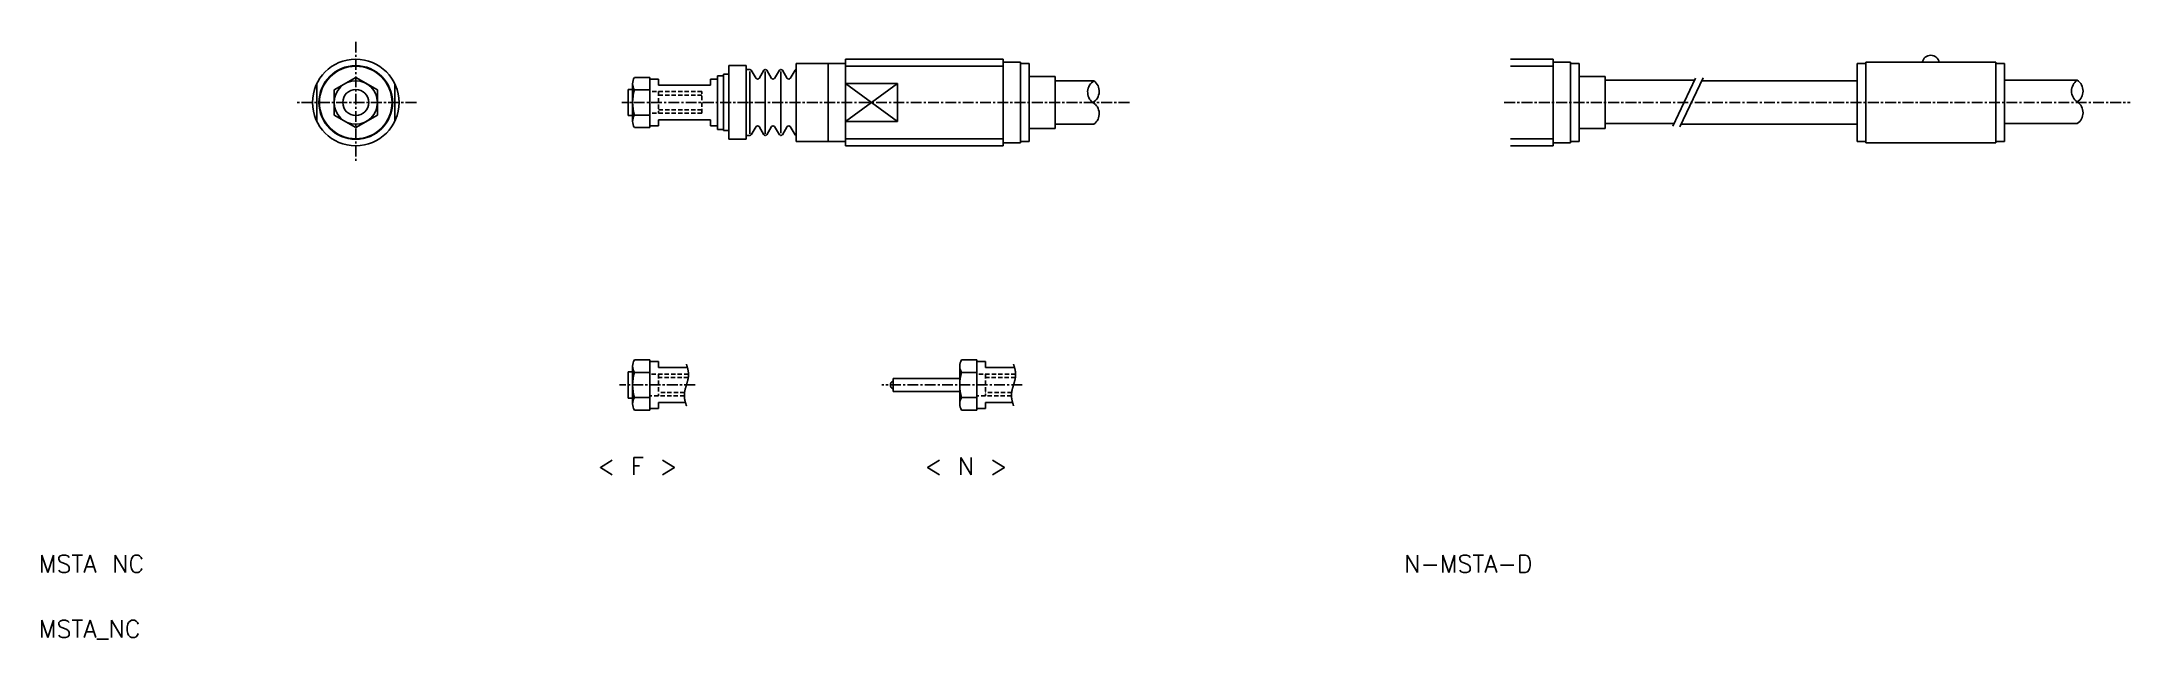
# Model space of a CAD drawing. Extents: x 5 to 247, y 5 to 74.
import ezdxf

# ---------------------------------------------------------------- set-up
doc = ezdxf.new("R2010")
doc.units = 0
doc.linetypes.add('CENTER', pattern=[2, 1.25, -0.25, 0.25, -0.25])
doc.linetypes.add('DASHED', pattern=[0.75, 0.5, -0.25])
doc.layers.get('0').update_dxf_attribs({"linetype": 'CONTINUOUS'})
doc.layers.add('CENTER', color=1, linetype='CENTER')
doc.styles.get("Standard").update_dxf_attribs({"font": 'txt.shx', "bigfont": 'bigfont.shx'})

msp = doc.modelspace()

# ---------------------------------------------------------------- linework, layer by layer
at = {"color": 7, "linetype": 'CONTINUOUS'}
for p, q in [((84.09, 69.97), (84.09, 63.47)), ((84.09, 69.97), (84.69, 69.97)), ((84.69, 70.97), (84.69, 62.47)), ((84.69, 70.97), (86.69, 70.97)), ((86.69, 70.97), (86.69, 66.82)), ((87.12, 70.53), (86.69, 70.53)), ((87.12, 70.3), (87.12, 63.11)), ((87.29, 70.43), (87.85, 69.5)), ((88.19, 69.5), (88.75, 70.43)), ((88.92, 70.3), (88.92, 63.11)), ((89.09, 70.43), (89.65, 69.5)), ((89.99, 69.5), (90.55, 70.43)), ((90.72, 70.3), (90.72, 63.19)), ((90.89, 70.43), (91.45, 69.5)), ((91.79, 69.5), (92.35, 70.43)), ((92.49, 71.22), (98.19, 71.22)), ((92.49, 71.22), (92.49, 62.22)), ((96.19, 71.22), (96.19, 62.22)), ((98.19, 71.72), (116.39, 71.72)), ((98.19, 61.72), (98.19, 71.72)), ((116.39, 71.72), (116.39, 61.72)), ((118.39, 71.37), (116.39, 71.37)), ((118.39, 62.07), (118.39, 71.37)), ((118.39, 71.22), (119.39, 71.22)), ((119.39, 71.22), (119.39, 62.22)), ((179.94, 71.72), (175.01, 71.72)), ((179.94, 71.72), (179.94, 61.72)), ((181.94, 71.37), (179.94, 71.37)), ((181.94, 71.37), (181.94, 62.07)), ((181.94, 71.22), (182.94, 71.22)), ((182.94, 71.22), (182.94, 62.22)), ((215.04, 71.22), (215.04, 62.22)), ((216.04, 71.22), (215.04, 71.22)), ((216.04, 71.37), (231.04, 71.37)), ((216.04, 71.37), (216.04, 62.07)), ((231.04, 71.37), (231.04, 62.07)), ((231.04, 71.22), (232.04, 71.22)), ((232.04, 71.22), (232.04, 62.22)), ((37.11, 68.9), (37.11, 64.54)), ((41.61, 69.62), (39.11, 68.17)), ((39.11, 68.17), (39.11, 65.26)), ((41.61, 69.62), (44.11, 68.17)), ((44.11, 68.17), (44.11, 65.26)), ((46.11, 68.9), (46.11, 64.54)), ((73.59, 68.22), (73.09, 68.22)), ((73.09, 68.22), (73.09, 65.22)), ((73.59, 68.89), (73.59, 64.54)), ((75.59, 69.62), (73.79, 69.62)), ((73.79, 68.17), (75.59, 68.17)), ((75.59, 69.62), (75.59, 63.82)), ((75.59, 69.62), (75.59, 63.82)), ((76.59, 69.42), (75.59, 69.42)), ((76.59, 68.72), (76.59, 69.42)), ((82.59, 68.72), (76.59, 68.72)), ((83.39, 69.42), (82.59, 69.42)), ((82.59, 68.72), (82.59, 69.42)), ((83.39, 69.81), (83.39, 63.62)), ((84.09, 69.81), (83.39, 69.81)), ((98.19, 68.9), (104.19, 68.9)), ((104.19, 68.9), (104.19, 64.54)), ((119.39, 69.72), (122.39, 69.72)), ((122.39, 69.72), (122.39, 63.72)), ((122.39, 69.22), (126.89, 69.22)), ((182.94, 69.72), (185.94, 69.72)), ((185.94, 69.72), (185.94, 63.72)), ((185.94, 69.28), (196.27, 69.28)), ((185.94, 68.92), (185.94, 64.52)), ((215.04, 69.22), (197.1, 69.22)), ((232.04, 69.28), (240.46, 69.28)), ((41.61, 63.82), (39.11, 65.26)), ((41.61, 63.82), (44.11, 65.26)), ((73.09, 65.22), (73.59, 65.22)), ((73.79, 65.26), (75.59, 65.26)), ((86.69, 62.47), (86.69, 66.72)), ((75.59, 63.82), (73.79, 63.82)), ((76.59, 64.02), (75.59, 64.02)), ((76.59, 64.72), (76.59, 64.02)), ((82.59, 64.72), (76.59, 64.72)), ((82.59, 64.72), (82.59, 64.02)), ((83.39, 64.02), (82.59, 64.02)), ((84.09, 63.62), (83.39, 63.62)), ((84.09, 63.47), (84.69, 63.47)), ((87.12, 62.91), (86.69, 62.91)), ((87.29, 63), (87.85, 63.93)), ((88.19, 63.93), (88.75, 63)), ((89.09, 63), (89.65, 63.93)), ((89.99, 63.93), (90.55, 63)), ((90.89, 63), (91.45, 63.93)), ((91.79, 63.93), (92.35, 63)), ((98.19, 64.54), (104.19, 64.54)), ((119.39, 63.72), (122.39, 63.72)), ((126.89, 64.22), (122.39, 64.22)), ((182.94, 63.72), (185.94, 63.72)), ((185.94, 64.28), (193.87, 64.28)), ((215.04, 64.22), (194.7, 64.22)), ((232.04, 64.28), (240.46, 64.28)), ((84.69, 62.47), (86.69, 62.47)), ((92.49, 62.22), (98.19, 62.22)), ((98.19, 61.72), (116.39, 61.72)), ((118.39, 62.07), (116.39, 62.07)), ((118.39, 62.22), (119.39, 62.22)), ((179.94, 61.72), (175.01, 61.72)), ((179.94, 62.07), (181.94, 62.07)), ((181.94, 62.22), (182.94, 62.22)), ((216.04, 62.22), (215.04, 62.22)), ((216.04, 62.07), (231.04, 62.07)), ((231.04, 62.22), (232.04, 62.22)), ((73.59, 36.31), (73.59, 31.96)), ((75.59, 37.03), (73.79, 37.03)), ((75.59, 37.03), (75.59, 31.23)), ((75.59, 37.03), (75.59, 31.23)), ((76.59, 36.83), (75.59, 36.83)), ((76.59, 36.13), (76.59, 36.83)), ((111.37, 36.31), (111.37, 31.96)), ((113.37, 37.03), (111.57, 37.03)), ((113.37, 37.03), (113.37, 31.23)), ((113.37, 37.03), (113.37, 31.23)), ((114.37, 36.83), (113.37, 36.83)), ((114.37, 36.13), (114.37, 36.83)), ((73.59, 35.63), (73.09, 35.63)), ((73.09, 35.63), (73.09, 32.63)), ((73.79, 35.59), (75.59, 35.59)), ((79.92, 36.13), (76.59, 36.13)), ((111.37, 34.88), (103.67, 34.88)), ((103.67, 34.88), (103.67, 33.38)), ((111.57, 35.59), (113.37, 35.59)), ((117.71, 36.13), (114.37, 36.13)), ((73.09, 32.63), (73.59, 32.63)), ((73.79, 32.68), (75.59, 32.68)), ((76.59, 31.43), (75.59, 31.43)), ((76.59, 32.13), (76.59, 31.43)), ((79.69, 32.13), (76.59, 32.13)), ((111.37, 33.38), (103.67, 33.38)), ((111.57, 32.68), (113.37, 32.68)), ((114.37, 31.43), (113.37, 31.43)), ((117.48, 32.13), (114.37, 32.13)), ((114.37, 32.13), (114.37, 31.43)), ((75.59, 31.23), (73.79, 31.23)), ((113.37, 31.23), (111.57, 31.23))]:
    msp.add_line(p, q, dxfattribs=at)
at = {"color": 3, "linetype": 'CONTINUOUS'}
for p, q in [((98.19, 70.9), (116.39, 70.9)), ((175.01, 70.9), (179.94, 70.9)), ((104.19, 68.9), (98.19, 64.54)), ((98.19, 68.9), (104.19, 64.54)), ((196.38, 69.51), (193.73, 63.99)), ((197.25, 69.55), (194.54, 63.9)), ((98.19, 62.53), (116.39, 62.53)), ((175.01, 62.53), (179.94, 62.53))]:
    msp.add_line(p, q, dxfattribs=at)
at = {"color": 3, "linetype": 'DASHED'}
for p, q in [((81.59, 67.97), (75.59, 67.97)), ((76.59, 67.97), (76.59, 65.47)), ((81.59, 67.57), (76.59, 67.57)), ((81.59, 65.47), (81.59, 67.97)), ((81.59, 65.47), (75.59, 65.47)), ((81.59, 65.87), (76.59, 65.87)), ((80.04, 35.38), (75.59, 35.38)), ((76.59, 35.38), (76.59, 32.88)), ((80.02, 34.98), (76.59, 34.98)), ((117.83, 35.38), (113.37, 35.38)), ((114.37, 35.38), (114.37, 32.88)), ((117.8, 34.98), (114.37, 34.98)), ((79.57, 32.88), (75.59, 32.88)), ((79.59, 33.28), (76.59, 33.28)), ((117.35, 32.88), (113.37, 32.88)), ((117.38, 33.28), (114.37, 33.28))]:
    msp.add_line(p, q, dxfattribs=at)
at = {"color": 3, "linetype": 'CONTINUOUS'}
for points in [[(79.8, 36.53, 0), (79.81, 36.51, 0), (79.82, 36.49, 0), (79.82, 36.47, 0), (79.83, 36.45, 0), (79.84, 36.43, 0), (79.84, 36.41, 0), (79.85, 36.38, 0), (79.86, 36.36, 0), (79.86, 36.34, 0), (79.87, 36.32, 0), (79.88, 36.3, 0), (79.88, 36.28, 0), (79.89, 36.25, 0), (79.89, 36.23, 0), (79.9, 36.21, 0), (79.9, 36.19, 0), (79.91, 36.17, 0), (79.92, 36.15, 0), (79.92, 36.13, 0), (79.93, 36.1, 0), (79.93, 36.08, 0), (79.94, 36.06, 0), (79.95, 36.04, 0), (79.95, 36.02, 0), (79.96, 36, 0), (79.96, 35.97, 0), (79.97, 35.95, 0), (79.97, 35.93, 0), (79.98, 35.91, 0), (79.98, 35.89, 0), (79.98, 35.87, 0), (79.99, 35.85, 0), (79.99, 35.82, 0), (80, 35.8, 0), (80, 35.78, 0), (80, 35.76, 0), (80.01, 35.74, 0), (80.01, 35.72, 0), (80.01, 35.69, 0), (80.02, 35.67, 0), (80.02, 35.65, 0), (80.02, 35.63, 0), (80.03, 35.61, 0), (80.03, 35.59, 0), (80.03, 35.57, 0), (80.03, 35.54, 0), (80.04, 35.52, 0), (80.04, 35.5, 0), (80.04, 35.48, 0), (80.04, 35.46, 0), (80.04, 35.44, 0), (80.04, 35.41, 0), (80.04, 35.39, 0), (80.04, 35.37, 0), (80.04, 35.35, 0), (80.04, 35.33, 0), (80.04, 35.31, 0), (80.04, 35.29, 0), (80.04, 35.26, 0), (80.04, 35.24, 0), (80.04, 35.22, 0), (80.04, 35.2, 0), (80.04, 35.18, 0), (80.04, 35.16, 0), (80.03, 35.14, 0), (80.03, 35.11, 0), (80.03, 35.09, 0), (80.03, 35.07, 0), (80.03, 35.05, 0), (80.02, 35.03, 0), (80.02, 35.01, 0), (80.02, 34.98, 0), (80.01, 34.96, 0), (80.01, 34.94, 0), (80.01, 34.92, 0), (80, 34.9, 0), (80, 34.88, 0), (80, 34.86, 0), (79.99, 34.83, 0), (79.99, 34.81, 0), (79.98, 34.79, 0), (79.98, 34.77, 0), (79.97, 34.75, 0), (79.97, 34.73, 0), (79.96, 34.7, 0), (79.96, 34.68, 0), (79.95, 34.66, 0), (79.95, 34.64, 0), (79.94, 34.62, 0), (79.94, 34.6, 0), (79.93, 34.58, 0), (79.92, 34.55, 0), (79.92, 34.53, 0), (79.91, 34.51, 0), (79.91, 34.49, 0), (79.9, 34.47, 0), (79.9, 34.45, 0), (79.89, 34.42, 0), (79.88, 34.4, 0), (79.88, 34.38, 0), (79.87, 34.36, 0), (79.87, 34.34, 0), (79.86, 34.32, 0), (79.85, 34.3, 0), (79.85, 34.27, 0), (79.84, 34.25, 0), (79.83, 34.23, 0), (79.83, 34.21, 0), (79.82, 34.19, 0), (79.81, 34.17, 0), (79.81, 34.15, 0), (79.8, 34.12, 0), (79.79, 34.1, 0), (79.79, 34.08, 0), (79.78, 34.06, 0), (79.77, 34.04, 0), (79.77, 34.02, 0), (79.76, 33.99, 0), (79.76, 33.97, 0), (79.75, 33.95, 0), (79.74, 33.93, 0), (79.74, 33.91, 0), (79.73, 33.89, 0), (79.73, 33.87, 0), (79.72, 33.84, 0), (79.71, 33.82, 0), (79.71, 33.8, 0), (79.7, 33.78, 0), (79.7, 33.76, 0), (79.69, 33.74, 0), (79.68, 33.71, 0), (79.68, 33.69, 0), (79.67, 33.67, 0), (79.67, 33.65, 0), (79.66, 33.63, 0), (79.66, 33.61, 0), (79.65, 33.59, 0), (79.65, 33.56, 0), (79.64, 33.54, 0), (79.64, 33.52, 0), (79.63, 33.5, 0), (79.63, 33.48, 0), (79.62, 33.46, 0), (79.62, 33.43, 0), (79.61, 33.41, 0), (79.61, 33.39, 0), (79.61, 33.37, 0), (79.6, 33.35, 0), (79.6, 33.33, 0), (79.6, 33.31, 0), (79.59, 33.28, 0), (79.59, 33.26, 0), (79.59, 33.24, 0), (79.58, 33.22, 0), (79.58, 33.2, 0), (79.58, 33.18, 0), (79.58, 33.15, 0), (79.57, 33.13, 0), (79.57, 33.11, 0), (79.57, 33.09, 0), (79.57, 33.07, 0), (79.57, 33.05, 0), (79.57, 33.03, 0), (79.57, 33, 0), (79.57, 32.98, 0), (79.57, 32.96, 0), (79.56, 32.94, 0), (79.56, 32.92, 0), (79.57, 32.9, 0), (79.57, 32.88, 0), (79.57, 32.85, 0), (79.57, 32.83, 0), (79.57, 32.81, 0), (79.57, 32.79, 0), (79.57, 32.77, 0), (79.57, 32.75, 0), (79.58, 32.72, 0), (79.58, 32.7, 0), (79.58, 32.68, 0), (79.58, 32.66, 0), (79.59, 32.64, 0), (79.59, 32.62, 0), (79.59, 32.6, 0), (79.59, 32.57, 0), (79.6, 32.55, 0), (79.6, 32.53, 0), (79.6, 32.51, 0), (79.61, 32.49, 0), (79.61, 32.47, 0), (79.62, 32.44, 0), (79.62, 32.42, 0), (79.62, 32.4, 0), (79.63, 32.38, 0), (79.63, 32.36, 0), (79.64, 32.34, 0), (79.64, 32.32, 0), (79.65, 32.29, 0), (79.65, 32.27, 0), (79.66, 32.25, 0), (79.66, 32.23, 0), (79.67, 32.21, 0), (79.67, 32.19, 0), (79.68, 32.16, 0), (79.69, 32.14, 0), (79.69, 32.12, 0), (79.7, 32.1, 0), (79.7, 32.08, 0), (79.71, 32.06, 0), (79.72, 32.04, 0), (79.72, 32.01, 0), (79.73, 31.99, 0), (79.73, 31.97, 0), (79.74, 31.95, 0), (79.75, 31.93, 0), (79.75, 31.91, 0), (79.76, 31.89, 0), (79.77, 31.86, 0), (79.77, 31.84, 0), (79.78, 31.82, 0), (79.78, 31.8, 0), (79.79, 31.78, 0), (79.8, 31.76, 0), (79.8, 31.73, 0)], [(117.59, 36.53, 0), (117.6, 36.51, 0), (117.6, 36.49, 0), (117.61, 36.47, 0), (117.62, 36.45, 0), (117.62, 36.43, 0), (117.63, 36.41, 0), (117.64, 36.38, 0), (117.64, 36.36, 0), (117.65, 36.34, 0), (117.65, 36.32, 0), (117.66, 36.3, 0), (117.67, 36.28, 0), (117.67, 36.25, 0), (117.68, 36.23, 0), (117.69, 36.21, 0), (117.69, 36.19, 0), (117.7, 36.17, 0), (117.7, 36.15, 0), (117.71, 36.13, 0), (117.72, 36.1, 0), (117.72, 36.08, 0), (117.73, 36.06, 0), (117.73, 36.04, 0), (117.74, 36.02, 0), (117.74, 36, 0), (117.75, 35.97, 0), (117.75, 35.95, 0), (117.76, 35.93, 0), (117.76, 35.91, 0), (117.77, 35.89, 0), (117.77, 35.87, 0), (117.77, 35.85, 0), (117.78, 35.82, 0), (117.78, 35.8, 0), (117.79, 35.78, 0), (117.79, 35.76, 0), (117.79, 35.74, 0), (117.8, 35.72, 0), (117.8, 35.69, 0), (117.8, 35.67, 0), (117.81, 35.65, 0), (117.81, 35.63, 0), (117.81, 35.61, 0), (117.82, 35.59, 0), (117.82, 35.57, 0), (117.82, 35.54, 0), (117.82, 35.52, 0), (117.83, 35.5, 0), (117.83, 35.48, 0), (117.83, 35.46, 0), (117.83, 35.44, 0), (117.83, 35.41, 0), (117.83, 35.39, 0), (117.83, 35.37, 0), (117.83, 35.35, 0), (117.83, 35.33, 0), (117.83, 35.31, 0), (117.83, 35.29, 0), (117.83, 35.26, 0), (117.83, 35.24, 0), (117.83, 35.22, 0), (117.83, 35.2, 0), (117.83, 35.18, 0), (117.82, 35.16, 0), (117.82, 35.14, 0), (117.82, 35.11, 0), (117.82, 35.09, 0), (117.81, 35.07, 0), (117.81, 35.05, 0), (117.81, 35.03, 0), (117.81, 35.01, 0), (117.8, 34.98, 0), (117.8, 34.96, 0), (117.8, 34.94, 0), (117.79, 34.92, 0), (117.79, 34.9, 0), (117.79, 34.88, 0), (117.78, 34.86, 0), (117.78, 34.83, 0), (117.77, 34.81, 0), (117.77, 34.79, 0), (117.76, 34.77, 0), (117.76, 34.75, 0), (117.75, 34.73, 0), (117.75, 34.7, 0), (117.74, 34.68, 0), (117.74, 34.66, 0), (117.73, 34.64, 0), (117.73, 34.62, 0), (117.72, 34.6, 0), (117.72, 34.58, 0), (117.71, 34.55, 0), (117.71, 34.53, 0), (117.7, 34.51, 0), (117.69, 34.49, 0), (117.69, 34.47, 0), (117.68, 34.45, 0), (117.68, 34.42, 0), (117.67, 34.4, 0), (117.66, 34.38, 0), (117.66, 34.36, 0), (117.65, 34.34, 0), (117.65, 34.32, 0), (117.64, 34.3, 0), (117.63, 34.27, 0), (117.63, 34.25, 0), (117.62, 34.23, 0), (117.61, 34.21, 0), (117.61, 34.19, 0), (117.6, 34.17, 0), (117.59, 34.15, 0), (117.59, 34.12, 0), (117.58, 34.1, 0), (117.58, 34.08, 0), (117.57, 34.06, 0), (117.56, 34.04, 0), (117.56, 34.02, 0), (117.55, 33.99, 0), (117.54, 33.97, 0), (117.54, 33.95, 0), (117.53, 33.93, 0), (117.52, 33.91, 0), (117.52, 33.89, 0), (117.51, 33.87, 0), (117.51, 33.84, 0), (117.5, 33.82, 0), (117.49, 33.8, 0), (117.49, 33.78, 0), (117.48, 33.76, 0), (117.48, 33.74, 0), (117.47, 33.71, 0), (117.46, 33.69, 0), (117.46, 33.67, 0), (117.45, 33.65, 0), (117.45, 33.63, 0), (117.44, 33.61, 0), (117.44, 33.59, 0), (117.43, 33.56, 0), (117.43, 33.54, 0), (117.42, 33.52, 0), (117.42, 33.5, 0), (117.41, 33.48, 0), (117.41, 33.46, 0), (117.4, 33.43, 0), (117.4, 33.41, 0), (117.4, 33.39, 0), (117.39, 33.37, 0), (117.39, 33.35, 0), (117.39, 33.33, 0), (117.38, 33.31, 0), (117.38, 33.28, 0), (117.38, 33.26, 0), (117.37, 33.24, 0), (117.37, 33.22, 0), (117.37, 33.2, 0), (117.36, 33.18, 0), (117.36, 33.15, 0), (117.36, 33.13, 0), (117.36, 33.11, 0), (117.36, 33.09, 0), (117.36, 33.07, 0), (117.35, 33.05, 0), (117.35, 33.03, 0), (117.35, 33, 0), (117.35, 32.98, 0), (117.35, 32.96, 0), (117.35, 32.94, 0), (117.35, 32.92, 0), (117.35, 32.9, 0), (117.35, 32.88, 0), (117.35, 32.85, 0), (117.35, 32.83, 0), (117.36, 32.81, 0), (117.36, 32.79, 0), (117.36, 32.77, 0), (117.36, 32.75, 0), (117.36, 32.72, 0), (117.36, 32.7, 0), (117.37, 32.68, 0), (117.37, 32.66, 0), (117.37, 32.64, 0), (117.37, 32.62, 0), (117.38, 32.6, 0), (117.38, 32.57, 0), (117.38, 32.55, 0), (117.39, 32.53, 0), (117.39, 32.51, 0), (117.39, 32.49, 0), (117.4, 32.47, 0), (117.4, 32.44, 0), (117.41, 32.42, 0), (117.41, 32.4, 0), (117.42, 32.38, 0), (117.42, 32.36, 0), (117.43, 32.34, 0), (117.43, 32.32, 0), (117.44, 32.29, 0), (117.44, 32.27, 0), (117.45, 32.25, 0), (117.45, 32.23, 0), (117.46, 32.21, 0), (117.46, 32.19, 0), (117.47, 32.16, 0), (117.47, 32.14, 0), (117.48, 32.12, 0), (117.48, 32.1, 0), (117.49, 32.08, 0), (117.5, 32.06, 0), (117.5, 32.04, 0), (117.51, 32.01, 0), (117.51, 31.99, 0), (117.52, 31.97, 0), (117.53, 31.95, 0), (117.53, 31.93, 0), (117.54, 31.91, 0), (117.55, 31.89, 0), (117.55, 31.86, 0), (117.56, 31.84, 0), (117.56, 31.82, 0), (117.57, 31.8, 0), (117.58, 31.78, 0), (117.58, 31.76, 0), (117.59, 31.73, 0)]]:
    msp.add_polyline3d(points, dxfattribs=at)
at = {"color": 7, "linetype": 'CONTINUOUS'}
for radius in [5, 4.25, 2.5, 1.5]:
    msp.add_circle((41.61, 66.72), radius, dxfattribs=at)
at = {"color": 3, "linetype": 'CONTINUOUS'}
msp.add_circle((41.61, 66.72), 4.19, dxfattribs=at)
at = {"color": 7, "linetype": 'CONTINUOUS'}
for centre, radius, start, end in [((87.12, 70.33), 0.2, 30.9638, 90), ((88.92, 70.33), 0.2, 30.9638, 149.0362), ((90.72, 70.33), 0.2, 30.9638, 149.0362), ((92.52, 70.33), 0.2, 90, 149.0362), ((223.54, 71.17), 1, 11.537, 168.463), ((74.99, 68.89), 1.4, 149.0209, 210.9791), ((78.99, 66.72), 5.4, 164.3639, 195.6361), ((88.02, 69.61), 0.2, 210.9638, 329.0362), ((89.82, 69.61), 0.2, 210.9638, 329.0362), ((91.62, 69.61), 0.2, 210.9638, 329.0362), ((74.99, 64.54), 1.4, 149.0209, 210.9791), ((87.12, 63.11), 0.2, 270, 329.0362), ((88.02, 63.83), 0.2, 30.9638, 149.0362), ((88.92, 63.11), 0.2, 210.9638, 329.0362), ((89.82, 63.83), 0.2, 30.9638, 149.0362), ((90.72, 63.11), 0.2, 210.9638, 329.0362), ((91.62, 63.83), 0.2, 30.9638, 149.0362), ((92.52, 63.11), 0.2, 210.9638, 270), ((74.99, 36.31), 1.4, 149.0209, 210.9791), ((112.78, 36.31), 1.4, 149.0209, 210.9791), ((78.99, 34.13), 5.4, 164.3639, 195.6361), ((103.87, 34.13), 0.5, 113.5782, 246.4218), ((116.78, 34.13), 5.4, 164.3639, 195.6361), ((74.99, 31.96), 1.4, 149.0209, 210.9791), ((112.78, 31.96), 1.4, 149.0209, 210.9791)]:
    msp.add_arc(centre, radius, start, end, dxfattribs=at)
at = {"color": 3, "linetype": 'CONTINUOUS'}
for centre, start, end in [((127.65, 67.92), 120.3141, 233.4559), ((125.99, 68.01), 300.3141, 53.4554), ((241.29, 68.03), 123.5573, 236.4417), ((239.63, 68.03), 303.5573, 56.4417), ((125.99, 65.42), 306.5445, 59.6852), ((239.63, 65.53), 303.5573, 56.4427)]:
    msp.add_arc(centre, 1.5, start, end, dxfattribs=at)
at = {"color": 7, "linetype": 'CONTINUOUS'}
for p in [(185.94, 66.72), (232.04, 66.72)]:
    msp.add_point(p, dxfattribs=at)
at = {"layer": 'CENTER', "color": 1, "linetype": 'CENTER'}
for p, q in [((41.61, 73.72), (41.61, 59.72)), ((48.61, 66.72), (34.61, 66.72)), ((130.97, 66.72), (72.33, 66.72)), ((174.28, 66.72), (246.58, 66.72)), ((80.8, 34.13), (72.09, 34.13)), ((118.59, 34.13), (102.37, 34.13))]:
    msp.add_line(p, q, dxfattribs=at)
msp.add_point((41.61, 66.72), dxfattribs=at)

# ---------------------------------------------------------------- texts
at = {"color": 7, "linetype": 'CONTINUOUS'}
for s, p in [('< F >', (69.53, 23.76)), ('< N >', (107.31, 23.76)), ('MSTA NC', (5, 12.5)), ('N-MSTA-D', (162.71, 12.5)), ('MSTA_NC', (5, 5))]:
    msp.add_text(s, height=2, dxfattribs=at).set_placement(p)

doc.saveas('drawing.dxf')
